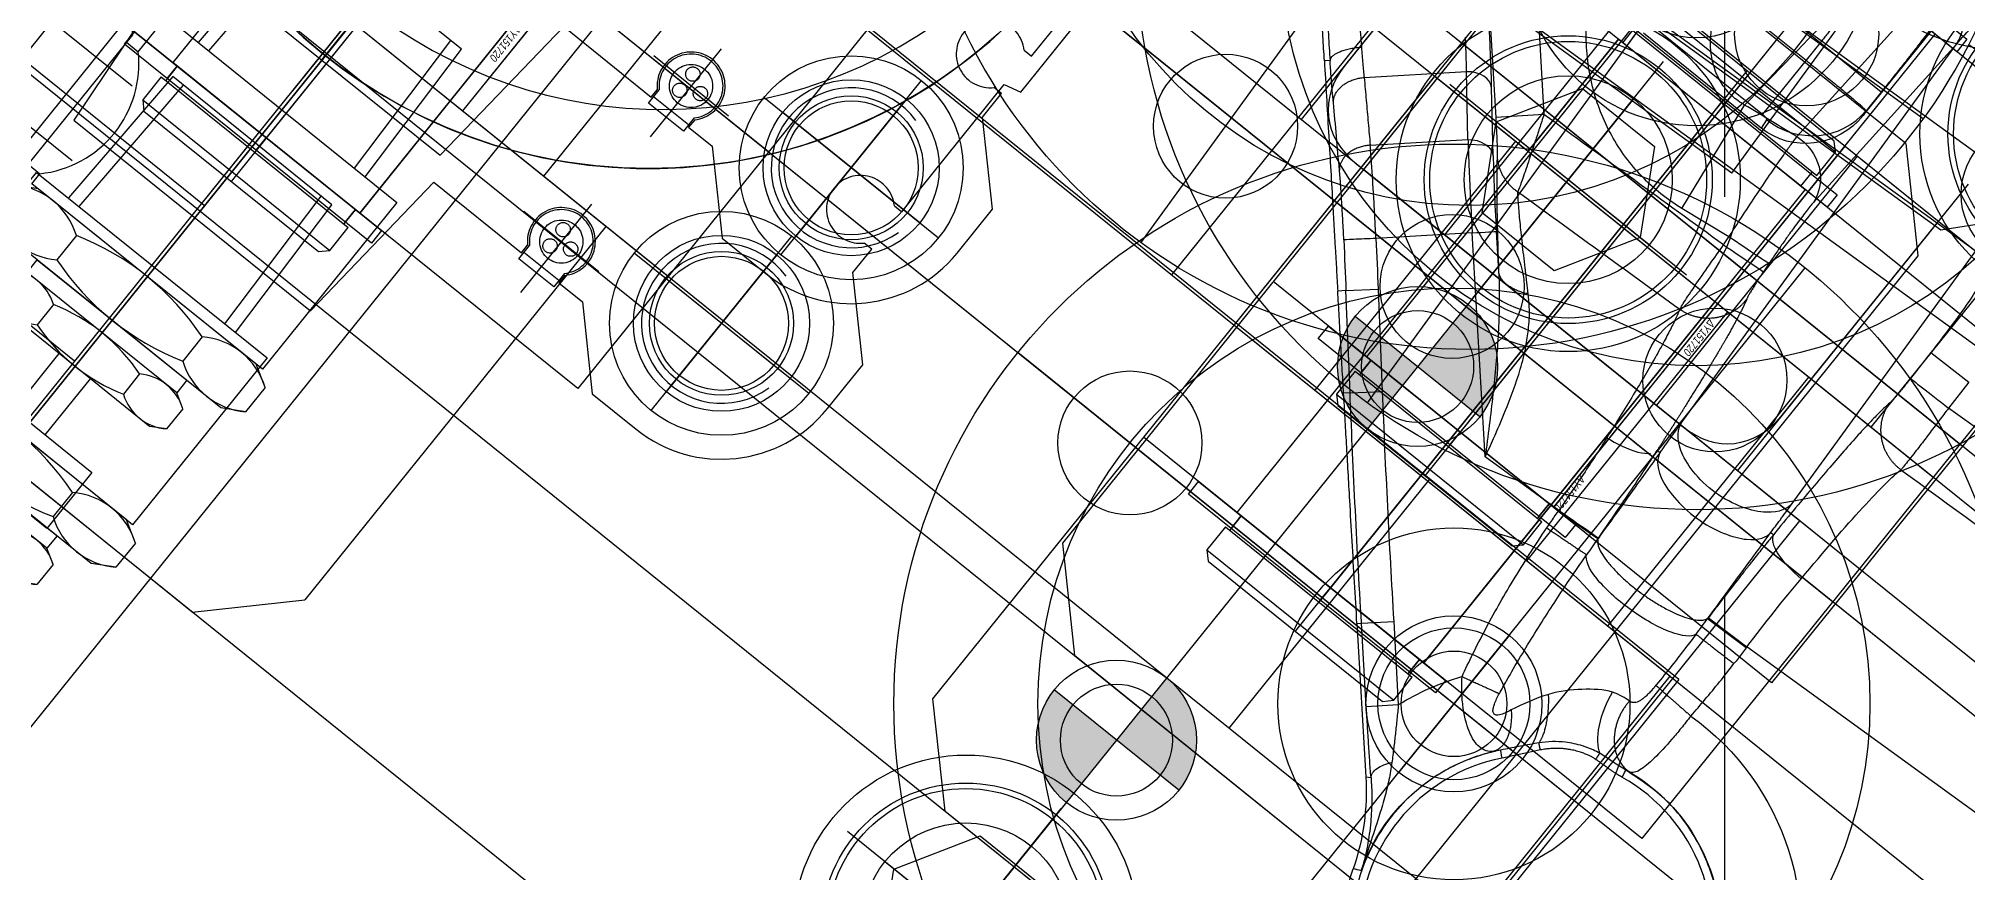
# Model space of a CAD drawing. Header units: millimetres. Extents: x 10462777 to 22643323, y 453826 to 1389191.
# Drawn here: x 11287519.8 to 11287640.3, y 585169.5 to 585221.6 of the extents above; entities that cross this region are included whole.
import ezdxf

# ---------------------------------------------------------------- set-up
doc = ezdxf.new("R2010")
doc.units = ezdxf.units.MM
doc.header["$LTSCALE"] = 200
doc.header["$MEASUREMENT"] = 0
for name, pattern in [('CENTER', [2, 1.25, -0.25, 0.25, -0.25]), ('HIDDEN', [3.75, 2.5, -1.25]), ('PHANTOM', [2.5, 1.25, -0.25, 0.25, -0.25, 0.25, -0.25]), ('PHANTOM2', [31.75, 15.875, -3.175, 3.175, -3.175, 3.175, -3.175])]:
    doc.linetypes.add(name, pattern=pattern)
doc.layers.get('0').update_dxf_attribs({"linetype": 'CONTINUOUS'})
for name, color, linetype in [('1', 1, 'CENTER'), ('1 Center', 1, 'CENTER'), ('5', 4, 'CONTINUOUS'), ('CENTER', 1, 'CONTINUOUS'), ('CL', 3, 'CONTINUOUS'), ('DR1501-002-005-002', 7, 'CONTINUOUS'), ('HL', 2, 'HIDDEN'), ('THIN', 3, 'CONTINUOUS'), ('V', 6, 'PHANTOM2')]:
    doc.layers.add(name, color=color, linetype=linetype)
doc.layers.add('LAYOUT', color=8, linetype='CONTINUOUS', lineweight=25)
doc.styles.get("Standard").update_dxf_attribs({"font": 'SYMBOL'})

# ---------------------------------------------------------------- blocks, each defined once
blk = doc.blocks.new('A$C0CF62632')
at = {"layer": '1 Center', "ltscale": 0.5}
blk.add_line((490.88, 915.19), (490.88, 0), dxfattribs=at)
blk = doc.blocks.new('A$C321A0869')
at = {"layer": '1', "color": 155, "linetype": 'Continuous'}
for p, q in [((436.1, 380.36), (281.83, 380.36)), ((103.9, 368.36), (436.1, 368.36)), ((366.49, 330.36), (362.33, 330.36)), ((358, 326.03), (358, 299.69)), ((375.61, 307.64), (375.61, 317.09)), ((376.33, 316.61), (376.33, 308.12)), ((380.67, 316.61), (380.67, 308.12)), ((382.07, 308.12), (382.07, 316.61)), ((376.22, 307.72), (375.61, 307.64)), ((380.67, 308.12), (376.33, 308.12)), ((382.07, 308.12), (380.67, 308.12)), ((382.07, 303.22), (382.07, 308.12)), ((380.57, 303.22), (380.23, 303.17)), ((380.23, 303.17), (390.61, 303.17)), ((382.07, 303.22), (380.57, 303.22)), ((362.33, 295.36), (381, 295.36)), ((78.7, 238.07), (77.28, 224.82)), ((90.51, 206.07), (90.51, 236.69)), ((81.95, 235.35), (80.53, 222.1)), ((81.95, 206.07), (81.95, 235.35)), ((74.1, 216.97), (73.47, 224.5)), ((60.16, 220.93), (63.67, 216.65)), ((57.83, 219.02), (61.34, 214.74)), ((91.98, 218.82), (91.91, 216.76)), ((91.98, 218.82), (94.99, 218.71)), ((94.99, 218.71), (94.92, 216.65)), ((77.52, 217.25), (74.1, 216.97)), ((77.54, 216.65), (77.52, 217.25)), ((80.53, 217.36), (80.55, 216.76)), ((53.22, 211.92), (58.18, 215.98)), ((60.75, 212.59), (58.18, 215.98)), ((62.61, 212.7), (60.04, 216.08)), ((63.67, 216.65), (61.34, 214.74)), ((56.01, 208.72), (60.75, 212.59)), ((50.87, 211.53), (50.59, 211.31)), ((65.56, 208.98), (67.14, 207.05)), ((64.39, 208.03), (59.73, 204.21)), ((73.28, 197.17), (64.39, 208.03)), ((90.72, 203.81), (90.5, 203.81)), ((60.13, 200.47), (61.71, 201.72)), ((61.71, 201.72), (65.67, 196.69)), ((60.13, 200.47), (59.73, 200.15)), ((64.09, 195.45), (60.13, 200.47)), ((64.09, 195.45), (65.67, 196.69)), ((78.97, 197.17), (73.28, 197.17)), ((78.97, 197.09), (78.97, 197.17)), ((81.98, 197.15), (78.97, 197.09)), ((93.49, 197.09), (90.47, 197.15)), ((90.48, 197.22), (93.49, 197.17)), ((93.49, 197.17), (93.49, 197.09)), ((122.57, 197.17), (93.49, 197.17)), ((64.09, 195.45), (63.78, 195.19)), ((73.13, 184.21), (74.69, 185.49)), ((74.69, 185.49), (77.98, 181.45)), ((72.91, 184.03), (73.13, 184.21)), ((72.91, 184.03), (78.99, 176.6)), ((76.43, 180.18), (73.13, 184.21)), ((76.43, 180.18), (77.98, 181.45)), ((78.99, 176.6), (79.28, 176.76))]:
    blk.add_line(p, q, dxfattribs=at)
at = {"layer": '1', "color": 155, "linetype": 'Continuous', "extrusion": (0, 0, -1)}
for radius, start, end in [(16.58, 89.7427, 162.6756), (11.55, 84.5765, 207.3008), (16.58, 22.7782, 37.8291), (11.55, 343.1248, 40.7677), (12.07, 207.5195, 342.906)]:
    blk.add_arc((-93.27, 175.03), radius, start, end, dxfattribs=at)
at = {"layer": '1', "color": 155, "linetype": 'Continuous'}
blk.add_arc((93.27, 175.03), 11.03, 137.0395, 96.8267, dxfattribs=at)
for centre, major_axis, ratio, start_param, end_param in [((363.77, 324.59), (4.56, -4.56), 0.774597, 2.482535, 3.800651), ((380.57, 307.72), (0.58, -4.46), 0.965377, 4.587233, 6.148996), ((363.77, 301.14), (4.56, 4.56), 0.774597, 2.482535, 3.800651), ((78.94, 235.25), (3, -0.32), 0.938062, 0.151539, 1.749148), ((58.88, 215.13), (1.2, 0.91), 0.725263, 0.050713, 1.597488), ((65.74, 209.13), (4.14, -5.06), 0.034899, 3.900241, 4.712328)]:
    blk.add_ellipse(centre, major_axis=major_axis, ratio=ratio, start_param=start_param, end_param=end_param, dxfattribs=at)
at = {"layer": '1', "color": 155, "linetype": 'Continuous', "extrusion": (0, 0, -1)}
blk.add_ellipse((380.27, 307.68), major_axis=(-4.62, -0.6), ratio=0.965377, start_param=4.846578, end_param=6.408341, dxfattribs=at)
at = {"layer": '1', "color": 155, "linetype": 'Continuous'}
for points, degree in [([(376.33, 308.12), (376.33, 308.1), (376.33, 308.07), (376.33, 308.02), (376.32, 307.98), (376.32, 307.93), (376.31, 307.89), (376.3, 307.85), (376.29, 307.82), (376.28, 307.79), (376.27, 307.77), (376.26, 307.74), (376.25, 307.73), (376.24, 307.72), (376.23, 307.72), (376.22, 307.72)], 3), ([(380.67, 308.12), (380.67, 307.92), (380.67, 307.54), (380.67, 306.97), (380.67, 306.41), (380.66, 305.88), (380.66, 305.38), (380.65, 304.92), (380.64, 304.5), (380.63, 304.13), (380.62, 303.82), (380.61, 303.57), (380.6, 303.38), (380.58, 303.26), (380.58, 303.23), (380.57, 303.22)], 3), ([(385.07, 308.38), (385.06, 308.37), (385.04, 308.35), (384.97, 308.32), (384.87, 308.29), (384.73, 308.26), (384.56, 308.24), (384.37, 308.21), (384.14, 308.19), (383.89, 308.17), (383.62, 308.15), (383.34, 308.14), (383.03, 308.13), (382.72, 308.12), (382.39, 308.12), (382.18, 308.12), (382.07, 308.12)], 3), ([(73.47, 224.5), (74.26, 230.02), (75.04, 235.54), (75.83, 241.06)], 3), ([(81.95, 235.35), (82, 236.39), (82.22, 237.44), (82.67, 238.46)], 3), ([(77.28, 224.82), (76.01, 224.72), (74.74, 224.61), (73.47, 224.5)], 3), ([(74.1, 216.97), (73.57, 216.92), (72.5, 216.9), (70.91, 217.08), (69.35, 217.46), (67.85, 218.05), (66.43, 218.83), (65.09, 219.81), (63.88, 220.96), (62.8, 222.28), (62.19, 223.26), (61.91, 223.78)], 3), ([(91.98, 223.56), (92.01, 223.21), (92.06, 221.9), (92.02, 219.85), (91.98, 218.82)], 3), ([(80.53, 222.1), (80.52, 222.01), (80.51, 221.8), (80.49, 221.38), (80.48, 220.86), (80.47, 220.26), (80.47, 219.59), (80.48, 218.88), (80.5, 218.12), (80.52, 217.61), (80.53, 217.36)], 3), ([(60.04, 216.08), (59.91, 216.27), (59.61, 216.65), (59.11, 217.29), (58.56, 217.99), (57.97, 218.73), (57.56, 219.23), (57.35, 219.48)], 3), ([(50.59, 211.31), (46.71, 216.06)], 1), ([(77.54, 216.65), (72.91, 216.65), (68.29, 216.65), (63.67, 216.65)], 3), ([(80.55, 216.76), (80.55, 216.63), (80.56, 216.38), (80.58, 216.01), (80.6, 215.67), (80.63, 215.37), (80.65, 215.12), (80.67, 214.92), (80.69, 214.84), (80.7, 214.81)], 3), ([(91.91, 216.76), (91.9, 216.63), (91.89, 216.38), (91.87, 216.01), (91.85, 215.67), (91.83, 215.37), (91.81, 215.12), (91.78, 214.92), (91.77, 214.84), (91.76, 214.81)], 3), ([(117.79, 216.65), (110.17, 216.65), (102.54, 216.65), (94.92, 216.65)], 3), ([(61.34, 214.74), (61.68, 214.32), (62.37, 213.46), (62.79, 212.91), (62.86, 212.79)], 3), ([(91.76, 214.81), (91.72, 214.63), (91.63, 214.19), (91.49, 213.29), (91.36, 212.17), (91.22, 210.83), (91.09, 209.31), (90.96, 207.62), (90.83, 205.77), (90.75, 204.48), (90.72, 203.81)], 3), ([(49.3, 213.42), (49.48, 213.21), (49.83, 212.78), (50.36, 212.14), (50.7, 211.73), (50.87, 211.53)], 3), ([(60.75, 212.59), (61.36, 213.08), (62.24, 213.13), (62.61, 212.7)], 3), ([(62.86, 212.79), (62.95, 212.65), (63.18, 212.31), (63.66, 211.64), (64.28, 210.79), (65.06, 209.75), (66, 208.52), (66.74, 207.56), (67.14, 207.05)], 3), ([(52.59, 209.52), (52.42, 209.7), (52.08, 210.1), (51.5, 210.78), (51.08, 211.27), (50.87, 211.53)], 3), ([(53.22, 211.92), (53.54, 211.56), (54.16, 210.84), (55.09, 209.78), (55.71, 209.07), (56.01, 208.72)], 3), ([(65.2, 211.78), (69.36, 211.78), (73.52, 211.78), (77.69, 211.78)], 3), ([(94.77, 211.78), (102.47, 211.78), (110.17, 211.78), (117.87, 211.78)], 3), ([(55.37, 206.33), (54.45, 207.39), (53.52, 208.46), (52.59, 209.52)], 3), ([(64.39, 208.03), (64.99, 208.52), (65.54, 208.97), (65.56, 208.98)], 3), ([(81.64, 205.42), (81.69, 204.63), (81.74, 203.81)], 2), ([(81.96, 203.81), (81.95, 204.96), (81.95, 206.07)], 2), ([(59.73, 204.21), (60.39, 203.38), (61.05, 202.55), (61.71, 201.72)], 3), ([(81.71, 203.69), (81.72, 203.73), (81.73, 203.77), (81.74, 203.81)], 3), ([(81.74, 203.81), (81.96, 203.81)], 1), ([(58.15, 202.96), (58.84, 202.1), (59.5, 201.27), (60.13, 200.47)], 3), ([(93.49, 197.17), (93.53, 199.03), (93.61, 200.88), (93.73, 202.61)], 3), ([(63.78, 195.19), (59.73, 200.15)], 1), ([(65.67, 196.69), (68.64, 192.93), (71.65, 189.2), (74.69, 185.49)], 3), ([(79, 195.84), (79, 195.98), (78.99, 196.25), (78.98, 196.67), (78.97, 196.95), (78.97, 197.09)], 3), ([(81.98, 197.22), (81.98, 197.2), (81.98, 197.17), (81.98, 197.15)], 3), ([(81.98, 197.15), (81.99, 196.75), (81.99, 196.34), (82, 195.94)], 3), ([(90.45, 195.94), (90.46, 196.34), (90.47, 196.75), (90.47, 197.15)], 3), ([(90.47, 197.15), (90.47, 197.17), (90.47, 197.2), (90.47, 197.22)], 3), ([(93.49, 197.09), (93.48, 196.95), (93.48, 196.67), (93.47, 196.25), (93.46, 195.98), (93.45, 195.84)], 3), ([(73.13, 184.21), (69.9, 188.16), (66.71, 192.12), (64.09, 195.45)], 3), ([(80.18, 185.2), (79.97, 186.21), (79.61, 188.35), (79.2, 191.88), (79.05, 194.48), (79, 195.84)], 3), ([(93.2, 191.61), (93.24, 192.06), (93.31, 192.98), (93.4, 194.38), (93.44, 195.35), (93.45, 195.84)], 3), ([(89.54, 190.11), (89.23, 190.12), (88.83, 190.08), (88.37, 189.94)], 3), ([(85.21, 187.48), (84.69, 186.8), (84.26, 186.06), (83.89, 185.32)], 3), ([(89.98, 185.92), (89.96, 185.92), (89.92, 185.92), (89.85, 185.91), (89.77, 185.91), (89.69, 185.9), (89.6, 185.89), (89.5, 185.87), (89.39, 185.85), (89.27, 185.82), (89.15, 185.79), (89.01, 185.75), (88.86, 185.7), (88.71, 185.65), (88.54, 185.58), (88.37, 185.5), (88.18, 185.4), (87.97, 185.29), (87.76, 185.16), (87.54, 185), (87.31, 184.82), (87.07, 184.61), (86.91, 184.45), (86.83, 184.37)], 3), ([(91.9, 186.49), (91.28, 186.42), (90.64, 186.43), (89.96, 186.38)], 3), ([(92.18, 186.53), (92.09, 186.52), (91.99, 186.51), (91.9, 186.49)], 3), ([(91.96, 185.99), (91.93, 186.22), (91.9, 186.48), (91.9, 186.49)], 3), ([(86.83, 184.37), (86.67, 184.19), (86.33, 183.83), (85.79, 183.2), (85.4, 182.77), (85.19, 182.55)], 3), ([(84.83, 182.9), (84.73, 182.79), (84.62, 182.68), (84.52, 182.58)], 3), ([(84.94, 183.02), (84.9, 182.98), (84.86, 182.94), (84.83, 182.9)], 3), ([(85.19, 182.55), (85.01, 182.73), (84.83, 182.89), (84.83, 182.9)], 3), ([(79.28, 176.76), (79.04, 177.03), (78.57, 177.59), (77.85, 178.46), (77.13, 179.33), (76.66, 179.9), (76.43, 180.18)], 3), ([(78.99, 176.6), (80.24, 175.08), (81.15, 173.37), (81.73, 171.49)], 3), ([(82.22, 171.68), (82.05, 171.62), (81.89, 171.55), (81.73, 171.49)], 3)]:
    blk.add_open_spline(points, degree=degree, dxfattribs=at)
for points, degree, knots in [([(385.34, 303.24), (385.09, 303.24), (384.58, 303.23), (383.76, 303.22), (382.92, 303.22), (382.36, 303.22), (382.07, 303.22)], 3, [0, 0, 0, 0, 0.236866, 0.491244, 0.745622, 1, 1, 1, 1]), ([(389.96, 303.48), (389.95, 303.47), (389.89, 303.45), (389.71, 303.42), (389.43, 303.39), (389.07, 303.37), (388.63, 303.34), (388.11, 303.32), (387.52, 303.29), (386.87, 303.27), (386.16, 303.26), (385.63, 303.25), (385.35, 303.24), (385.34, 303.24)], 3, [0, 0, 0, 0, 0.099316, 0.198633, 0.297949, 0.397265, 0.496581, 0.595898, 0.695214, 0.79453, 0.893846, 0.993163, 1, 1, 1, 1]), ([(73.47, 224.5), (73.36, 224.49), (73.07, 224.47), (72.62, 224.48), (72.14, 224.55), (71.68, 224.68), (71.24, 224.86), (70.82, 225.09), (70.43, 225.37), (70.06, 225.69), (69.72, 226.05), (69.41, 226.46), (69.13, 226.89), (68.89, 227.36), (68.69, 227.86), (68.52, 228.38), (68.39, 228.94), (68.3, 229.52), (68.25, 230.08), (68.25, 230.45), (68.26, 230.61)], 3, [0, 0, 0, 0, 0.04152, 0.100873, 0.156978, 0.212835, 0.268183, 0.323489, 0.37875, 0.433797, 0.488967, 0.544603, 0.600587, 0.656781, 0.71326, 0.770349, 0.828758, 0.88921, 0.952417, 1, 1, 1, 1]), ([(77.52, 217.25), (77.49, 217.73), (77.44, 218.76), (77.37, 220.34), (77.32, 221.6), (77.29, 222.73), (77.27, 223.61), (77.27, 224.37), (77.28, 224.68), (77.28, 224.82)], 3, [0, 0, 0, 0, 0.147311, 0.313901, 0.49975, 0.578989, 0.749855, 0.888126, 1, 1, 1, 1]), ([(77.28, 224.82), (78.08, 224.87), (78.91, 224.6), (80.11, 223.59), (80.49, 222.86), (80.53, 222.1)], 3, [0, 0, 0, 0, 0.5, 0.5, 1, 1, 1, 1]), ([(58.18, 215.98), (57.99, 216.23), (57.61, 216.74), (57.11, 217.37), (56.87, 217.68)], 3, [0, 0, 0, 0, 0.508434, 1, 1, 1, 1]), ([(80.53, 217.36), (80.49, 217.36), (80.15, 217.34), (79.04, 217.3), (78.28, 217.28), (77.52, 217.25)], 3, [0, 0, 0, 0, 0.5, 0.5, 1, 1, 1, 1]), ([(63.67, 216.65), (63.76, 216.36), (63.95, 215.8), (64.3, 214.71), (64.69, 213.48), (64.98, 212.54), (65.13, 212.02), (65.17, 211.86), (65.2, 211.78)], 3, [0, 0, 0, 0, 0.131384, 0.261635, 0.515726, 0.761005, 0.881932, 1, 1, 1, 1]), ([(77.54, 216.65), (78.3, 216.68), (79.06, 216.7), (80.17, 216.74), (80.51, 216.75), (80.55, 216.76)], 3, [0, 0, 0, 0, 0.5, 0.5, 1, 1, 1, 1]), ([(77.69, 211.78), (77.68, 211.85), (77.67, 212.01), (77.64, 212.43), (77.62, 212.98), (77.59, 213.83), (77.56, 215.03), (77.55, 216.14), (77.54, 216.65)], 3, [0, 0, 0, 0, 0.106464, 0.2505, 0.399077, 0.500944, 0.768463, 1, 1, 1, 1]), ([(91.91, 216.76), (91.95, 216.75), (92.29, 216.74), (93.4, 216.7), (94.16, 216.68), (94.92, 216.65)], 3, [0, 0, 0, 0, 0.5, 0.5, 1, 1, 1, 1]), ([(94.92, 216.65), (94.91, 216.32), (94.9, 215.61), (94.88, 214.56), (94.86, 213.69), (94.83, 212.98), (94.81, 212.43), (94.79, 212.01), (94.78, 211.85), (94.77, 211.78)], 3, [0, 0, 0, 0, 0.150487, 0.317086, 0.49978, 0.601493, 0.749908, 0.893695, 1, 1, 1, 1]), ([(50.85, 214.7), (51.04, 214.47), (51.42, 214), (51.79, 213.57), (51.98, 213.35)], 3, [0, 0, 0, 0, 0.497295, 1, 1, 1, 1]), ([(80.7, 214.81), (80.83, 214.27), (81.03, 212.75), (81.17, 211.52), (81.3, 210.09), (81.43, 208.48), (81.57, 206.58), (81.64, 205.45), (81.64, 205.42)], 2, [0, 0, 0, 0.278702, 0.418053, 0.557404, 0.696755, 0.836106, 0.995364, 1, 1, 1]), ([(51.98, 213.35), (52.2, 213.08), (52.66, 212.55), (53.03, 212.13), (53.22, 211.92)], 3, [0, 0, 0, 0, 0.493972, 1, 1, 1, 1]), ([(60.75, 212.59), (60.95, 212.33), (61.35, 211.82), (62.06, 210.92), (62.82, 209.97), (63.6, 209), (64.13, 208.35), (64.39, 208.03)], 3, [0, 0, 0, 0, 0.209416, 0.414124, 0.614124, 0.809415, 1, 1, 1, 1]), ([(50.59, 211.31), (51.07, 210.73), (52.01, 209.58), (53.87, 207.3), (55.9, 204.83), (57.7, 202.62), (58.89, 201.17), (59.45, 200.49), (59.73, 200.15)], 3, [0, 0, 0, 0, 0.149065, 0.299528, 0.592429, 0.80226, 0.901684, 1, 1, 1, 1]), ([(69.47, 207), (69.3, 207.18), (68.92, 207.59), (68.37, 208.19), (67.81, 208.79), (67.31, 209.34), (66.84, 209.86), (66.41, 210.34), (66.02, 210.78), (65.68, 211.18), (65.4, 211.52), (65.25, 211.7), (65.2, 211.78)], 3, [0, 0, 0, 0, 0.08626, 0.191894, 0.294639, 0.3954, 0.495133, 0.594905, 0.696032, 0.799934, 0.908128, 1, 1, 1, 1]), ([(77.69, 211.78), (77.73, 211.64), (77.81, 211.29), (77.94, 210.56), (78.08, 209.62), (78.22, 208.49), (78.36, 207.2), (78.49, 205.77), (78.61, 204.23), (78.69, 203.15), (78.73, 202.61)], 3, [0, 0, 0, 0, 0.115247, 0.242292, 0.369963, 0.497456, 0.624523, 0.751811, 0.879371, 1, 1, 1, 1]), ([(93.73, 202.61), (93.88, 204.84), (94.05, 206.86), (94.41, 210.03), (94.6, 211.18), (94.77, 211.78)], 3, [0, 0, 0, 0, 0.5, 0.5, 1, 1, 1, 1]), ([(59.73, 204.21), (59.47, 204.53), (58.95, 205.18), (58.17, 206.14), (57.4, 207.07), (56.66, 207.96), (56.23, 208.46), (56.01, 208.72)], 3, [0, 0, 0, 0, 0.187923, 0.381874, 0.581879, 0.787912, 1, 1, 1, 1]), ([(58.15, 202.96), (58.03, 203.12), (57.77, 203.44), (57.27, 204.06), (56.65, 204.82), (56.07, 205.51), (55.66, 206), (55.47, 206.22), (55.37, 206.33)], 3, [0, 0, 0, 0, 0.124402, 0.250021, 0.499814, 0.749713, 0.87521, 1, 1, 1, 1]), ([(67.14, 207.05), (67.31, 206.84), (67.8, 206.22), (68.59, 205.13), (69.51, 203.74), (70.44, 202.23), (71.38, 200.62), (72.33, 198.91), (72.96, 197.75), (73.28, 197.17), (73.28, 197.17)], 3, [0, 0, 0, 0, 0.073685, 0.211548, 0.356158, 0.508079, 0.667126, 0.831988, 0.999997, 1, 1, 1, 1]), ([(73.28, 197.17), (73.19, 197.58), (72.99, 198.59), (72.55, 200.55), (72, 202.53), (71.34, 204.16), (70.76, 205.28), (70.17, 206.2), (69.68, 206.76), (69.47, 207)], 3, [0, 0, 0, 0, 0.111199, 0.270462, 0.529042, 0.66964, 0.771745, 0.902233, 1, 1, 1, 1]), ([(90.51, 206.07), (90.46, 205.67), (90.23, 205.16), (88.82, 204.21), (87.57, 203.81), (84.89, 203.81), (83.63, 204.21), (82.23, 205.16), (81.99, 205.67), (81.95, 206.07)], 3, [0, 0, 0, 0, 0.25, 0.25, 0.5, 0.5, 0.75, 0.75, 1, 1, 1, 1]), ([(90.5, 203.81), (90.5, 204.14), (90.51, 204.91), (90.51, 205.65), (90.51, 206.07)], 3, [0, 0, 0, 0, 0.432935, 1, 1, 1, 1]), ([(59.73, 204.21), (59.36, 203.92), (58.94, 203.59), (58.33, 203.1), (58.17, 202.97), (58.15, 202.96)], 3, [0, 0, 0, 0, 0.5, 0.5, 1, 1, 1, 1]), ([(81.98, 197.22), (81.97, 197.81), (81.94, 198.97), (81.89, 200.66), (81.82, 202.28), (81.77, 203.3), (81.74, 203.81)], 3, [0, 0, 0, 0, 0.26076, 0.514336, 0.76076, 1, 1, 1, 1]), ([(81.96, 203.81), (82, 203.46), (82.23, 203.01), (83.64, 202.18), (84.89, 201.83), (87.57, 201.83), (88.82, 202.18), (90.22, 203.01), (90.45, 203.46), (90.5, 203.81)], 3, [0, 0, 0, 0, 0.25, 0.25, 0.5, 0.5, 0.75, 0.75, 1, 1, 1, 1]), ([(81.96, 203.81), (81.96, 203.12), (81.97, 201.68), (81.98, 199.48), (81.98, 197.96), (81.98, 197.22)], 3, [0, 0, 0, 0, 0.332217, 0.675766, 1, 1, 1, 1]), ([(90.47, 197.22), (90.48, 198.01), (90.48, 199.56), (90.49, 201.76), (90.5, 203.14), (90.5, 203.81)], 3, [0, 0, 0, 0, 0.347445, 0.680797, 1, 1, 1, 1]), ([(90.72, 203.81), (90.7, 203.48), (90.66, 202.83), (90.62, 201.93), (90.59, 201.12), (90.55, 200.1), (90.52, 199.06), (90.49, 198), (90.48, 197.48), (90.48, 197.22)], 3, [0, 0, 0, 0, 0.155836, 0.307398, 0.418147, 0.526375, 0.769316, 0.886196, 1, 1, 1, 1]), ([(90.72, 203.81), (90.74, 203.55), (91.06, 203.25), (92.23, 202.78), (93.04, 202.65), (93.73, 202.61)], 3, [0, 0, 0, 0, 0.5, 0.5, 1, 1, 1, 1]), ([(78.73, 202.61), (79.42, 202.65), (80.22, 202.78), (81.12, 203.14), (81.35, 203.28), (81.51, 203.42)], 3, [0, 0, 0, 0, 0.656412, 0.656412, 1, 1, 1, 1]), ([(78.73, 202.61), (78.76, 202.19), (78.81, 201.3), (78.88, 199.91), (78.93, 198.52), (78.96, 197.6), (78.97, 197.17)], 3, [0, 0, 0, 0, 0.243524, 0.506037, 0.768426, 1, 1, 1, 1]), ([(78.97, 197.17), (79.66, 197.18), (80.46, 197.2), (81.62, 197.22), (81.94, 197.22), (81.98, 197.22)], 3, [0, 0, 0, 0, 0.5, 0.5, 1, 1, 1, 1]), ([(81.98, 197.22), (82.01, 197.09), (82.15, 196.87), (82.63, 196.59), (83.19, 196.38), (83.88, 196.21), (84.65, 196.09), (85.32, 196.03), (85.85, 196.01), (86.23, 196), (86.61, 196.01), (87.13, 196.03), (87.8, 196.09), (88.58, 196.21), (89.26, 196.38), (89.82, 196.59), (90.3, 196.87), (90.45, 197.09), (90.47, 197.22), (90.47, 197.22)], 3, [0, 0, 0, 0, 0.108465, 0.17372, 0.238976, 0.304231, 0.369487, 0.434742, 0.46737, 0.499997, 0.532625, 0.565253, 0.630508, 0.695763, 0.761019, 0.826274, 0.89153, 0.999995, 1, 1, 1, 1]), ([(90.48, 197.22), (90.48, 197.22), (90.48, 197.2), (90.47, 197.18), (90.47, 197.16), (90.47, 197.15)], 3, [0, 0, 0, 0, 0.332845, 0.666423, 1, 1, 1, 1]), ([(82.69, 185.71), (82.65, 186.02), (82.55, 186.9), (82.4, 188.35), (82.26, 190.05), (82.16, 191.69), (82.08, 193.25), (82.03, 194.65), (82.01, 195.54), (82, 195.94)], 3, [0, 0, 0, 0, 0.090727, 0.261467, 0.428327, 0.589125, 0.741675, 0.883772, 1, 1, 1, 1]), ([(90.45, 195.94), (90.34, 195.62), (89.84, 195.32), (88.3, 194.9), (87.26, 194.78), (85.19, 194.78), (84.16, 194.9), (82.62, 195.32), (82.11, 195.62), (82, 195.94)], 3, [0, 0, 0, 0, 0.25, 0.25, 0.5, 0.5, 0.75, 0.75, 1, 1, 1, 1]), ([(90.45, 195.94), (90.45, 195.58), (90.43, 194.76), (90.38, 193.43), (90.33, 192.43), (90.3, 191.9), (90.3, 191.88)], 3, [0, 0, 0, 0, 0.263693, 0.604709, 0.982428, 1, 1, 1, 1]), ([(72.91, 184.03), (72.37, 184.7), (71.27, 186.03), (69.64, 188.03), (67.79, 190.28), (66.17, 192.28), (64.76, 193.99), (64.11, 194.79), (63.78, 195.19)], 3, [0, 0, 0, 0, 0.172639, 0.346283, 0.520263, 0.76877, 0.884378, 1, 1, 1, 1]), ([(90.3, 191.88), (90.3, 191.79), (90.29, 191.61), (90.26, 191.34), (90.22, 191.07), (90.16, 190.82), (90.1, 190.6), (90.01, 190.41), (89.91, 190.27), (89.8, 190.17), (89.67, 190.12), (89.58, 190.11), (89.54, 190.11)], 3, [0, 0, 0, 0, 0.081789, 0.183685, 0.285414, 0.387121, 0.489471, 0.592749, 0.697109, 0.802958, 0.910635, 1, 1, 1, 1]), ([(93.2, 191.61), (93.18, 191.28), (93.16, 190.65), (93.07, 189.42), (92.91, 188.04), (92.67, 187.1), (92.41, 186.65), (92.26, 186.57), (92.18, 186.53)], 3, [0, 0, 0, 0, 0.126108, 0.24492, 0.490923, 0.741624, 0.86479, 1, 1, 1, 1]), ([(88.37, 189.94), (87.82, 189.77), (87.25, 189.38), (86.17, 188.54), (85.65, 188.06), (85.21, 187.48)], 3, [0, 0, 0, 0, 0.5, 0.5, 1, 1, 1, 1]), ([(89.96, 186.38), (89.63, 186.6), (89.23, 187.09), (88.61, 188.45), (88.41, 189.27), (88.37, 189.94)], 3, [0, 0, 0, 0, 0.5, 0.5, 1, 1, 1, 1]), ([(84.83, 182.9), (84.6, 182.65), (84.16, 182.14), (83.58, 181.32), (83.07, 180.45), (82.2, 178.64), (81.67, 176.3), (81.81, 172.3), (83.86, 167.14), (90.44, 162.83), (97.03, 163.67), (100.16, 165.73), (101.8, 167.16), (103.32, 169.07), (104.57, 172.06), (104.95, 175.28), (104.44, 178.48), (103.06, 181.41), (100.93, 183.86), (98.22, 185.61), (95.12, 186.61), (92.97, 186.53), (91.9, 186.49)], 3, [0, 0, 0, 0, 0.015749, 0.031496, 0.047242, 0.062989, 0.125674, 0.15723, 0.250571, 0.37404, 0.497508, 0.536202, 0.549336, 0.59941, 0.649484, 0.699558, 0.749631, 0.799705, 0.849779, 0.899853, 0.949926, 1, 1, 1, 1]), ([(83.89, 185.32), (83.82, 185.16), (83.67, 184.89), (83.45, 184.59), (83.24, 184.45), (83.04, 184.53), (82.91, 184.74), (82.77, 185.13), (82.72, 185.47), (82.69, 185.71)], 3, [0, 0, 0, 0, 0.206087, 0.37929, 0.480391, 0.564515, 0.647934, 0.7497, 1, 1, 1, 1]), ([(89.96, 186.38), (89.81, 186.36), (89.42, 186.31), (88.69, 186.1), (87.89, 185.74), (87.11, 185.24), (86.7, 184.87), (86.5, 184.68)], 3, [0, 0, 0, 0, 0.118976, 0.30207, 0.578785, 0.785731, 1, 1, 1, 1]), ([(91.96, 185.99), (91.53, 185.94), (90.98, 185.93), (90.81, 185.93), (90.16, 185.93), (89.98, 185.92)], 2, [0, 0, 0, 0.5, 0.5, 0.75, 1, 1, 1]), ([(84.52, 182.58), (84.4, 182.48), (84.15, 182.3), (83.53, 182.24), (82.59, 182.58), (81.54, 183.46), (80.74, 184.38), (80.37, 184.92), (80.18, 185.2)], 3, [0, 0, 0, 0, 0.147286, 0.281976, 0.522382, 0.751835, 0.872529, 1, 1, 1, 1]), ([(86.5, 184.68), (86.23, 184.4), (85.7, 183.85), (85.19, 183.29), (84.94, 183.02)], 3, [0, 0, 0, 0, 0.511248, 1, 1, 1, 1]), ([(77.98, 181.45), (78.14, 181.19), (78.45, 180.66), (78.91, 179.86), (79.36, 179.07), (79.64, 178.55), (79.78, 178.28)], 3, [0, 0, 0, 0, 0.243773, 0.494256, 0.740125, 1, 1, 1, 1]), ([(79.28, 176.76), (79.17, 176.91), (79.16, 177.15), (79.35, 177.71), (79.55, 178.02), (79.78, 178.28)], 3, [0, 0, 0, 0, 0.5, 0.5, 1, 1, 1, 1]), ([(79.78, 178.28), (79.95, 177.96), (80.3, 177.27), (80.73, 176.19), (81.19, 174.88), (81.67, 173.36), (82.03, 172.24), (82.22, 171.68)], 3, [0, 0, 0, 0, 0.14805, 0.310643, 0.487571, 0.742096, 1, 1, 1, 1]), ([(79.28, 176.76), (79.41, 176.6), (79.71, 176.24), (80.28, 175.48), (80.96, 174.43), (81.52, 173.37), (81.94, 172.43), (82.12, 171.94), (82.22, 171.68)], 3, [0, 0, 0, 0, 0.088543, 0.199866, 0.431226, 0.69685, 0.843594, 1, 1, 1, 1])]:
    blk.add_open_spline(points, degree=degree, knots=knots, dxfattribs=at)
for points, weights in [([(80.7, 214.81), (80.74, 213.07), (79.48, 211.8), (77.69, 211.78)], [1.17683022819, 0.941056623078, 0.941056590602, 1.17683013077]), ([(94.77, 211.78), (92.98, 211.8), (91.72, 213.07), (91.76, 214.81)], [1.17683013248, 0.941056590107, 0.941056622507, 1.17683022968]), ([(51.98, 213.35), (51.1, 212.61), (50.64, 211.86), (50.87, 211.53)], [1.16532601919, 0.945940833491, 0.944896323718, 1.16219248987]), ([(62.86, 212.79), (63.42, 212.12), (64.25, 211.74), (65.2, 211.78)], [1.16323630401, 1.03657895987, 0.983628026762, 1.00438350468]), ([(52.59, 209.52), (52.08, 210.19), (52.34, 211.17), (53.22, 211.92)], [1.16532608205, 0.944891347231, 0.944891305983, 1.16532595831]), ([(56.01, 208.72), (55.13, 207.98), (54.87, 207), (55.37, 206.33)], [1.16453254994, 0.945156232214, 0.945155816686, 1.16453130336]), ([(69.47, 207), (68.45, 206.54), (67.59, 206.56), (67.14, 207.05)], [1.0821635901, 0.972612191597, 0.972612136633, 1.08216342521]), ([(81.98, 197.22), (81.98, 197.2), (81.98, 197.18), (81.98, 197.15)], [1, 0.999999996735, 0.999999996735, 1]), ([(79, 195.84), (80.63, 195.89), (81.83, 195.93), (82, 195.94)], [1.13677558474, 0.947225668207, 0.954691017185, 1.15917163168]), ([(90.45, 195.94), (90.62, 195.93), (91.82, 195.89), (93.45, 195.84)], [1.1591709259, 0.954689924205, 0.947225807744, 1.13677857652]), ([(90.3, 191.88), (90.68, 191.84), (91.78, 191.74), (93.2, 191.61)], [1.14770649688, 0.975302150136, 0.953821727209, 1.08326522809]), ([(89.54, 190.11), (89.33, 188.03), (90.52, 186.42), (92.18, 186.53)], [1.23815567575, 0.920614320795, 0.92061477475, 1.23815703762]), ([(86.5, 184.68), (86.51, 185.4), (86.02, 186.46), (85.21, 187.48)], [1.08268593101, 0.96184159346, 0.973456494195, 1.11753063321]), ([(80.18, 185.2), (81.24, 185.42), (82.15, 185.6), (82.69, 185.71)], [1.02002547872, 0.970417450114, 1.01297787363, 1.14770674927]), ([(89.98, 185.92), (89.97, 186.13), (89.97, 186.3), (89.96, 186.38)], [1.08868602368, 0.970433348421, 0.970437992289, 1.08869995528]), ([(83.89, 185.32), (84.7, 184.36), (84.98, 183.37), (84.61, 182.71)], [1.11753226196, 0.975984753309, 0.962289569232, 1.07644670973]), ([(86.83, 184.37), (86.68, 184.5), (86.56, 184.62), (86.5, 184.68)], [1.16389794695, 1.00153900661, 0.959805855055, 1.03869849229]), ([(84.61, 182.71), (84.58, 182.66), (84.55, 182.62), (84.52, 182.58)], [1.07644669542, 1.08549662296, 1.0953500632, 1.10600701616])]:
    blk.add_rational_spline(points, weights, degree=3, dxfattribs=at)
blk = doc.blocks.new('A$C381A53E2')
at = {"layer": 'V'}
for p, q in [((38.5, 78), (38.5, 117.9)), ((37.25, 113.1), (37.25, 108.6)), ((39.75, 113.1), (39.75, 108.6)), ((35.04, 106.44), (35.04, 108.06)), ((41.96, 106.44), (41.96, 108.06)), ((33.45, 102.18), (33.45, 104.12)), ((43.55, 102.18), (43.55, 104.12)), ((49.6, 89.3), (49.6, 102.1)), ((48.7, 100.6), (47.75, 100.6)), ((63.7, 98.7), (46.7, 98.7)), ((38.5, 95.7), (63.7, 95.7)), ((63.7, 92.7), (46.7, 92.7)), ((48.7, 90.8), (47.75, 90.8)), ((32.65, 88), (32.97, 78)), ((44.35, 88), (44.03, 78)), ((38.5, 84), (38.5, 0)), ((8.5, 75.5), (8.5, 61.5)), ((19.5, 67.8), (19.5, 74.88)), ((8.5, 73.5), (8.5, 63.5)), ((18.1, 72.8), (20.9, 72.8)), ((16.5, 70.8), (22.5, 70.8)), ((1.5, 68.5), (15.5, 68.5)), ((3.5, 68.5), (13.5, 68.5))]:
    blk.add_line(p, q, dxfattribs=at)
for points in [[(33.5, 113.1), (33.5, 117.6), (43.5, 117.6), (43.5, 113.1)], [(32.5, 104.9), (32.5, 105.9), (44.5, 105.9), (44.5, 104.9)], [(49.6, 89.3), (48.7, 90.2), (48.7, 101.2), (49.6, 102.1), (60.7, 102.1), (60.7, 102.1), (60.7, 89.3), (60.7, 89.3)]]:
    blk.add_lwpolyline(points, close=True, dxfattribs=at)
for points in [[(35.04, 106.44, -0.309401), (31.57, 106.44), (31.57, 108.06, -0.309401), (35.04, 108.06, -0.154701), (41.96, 108.06, -0.309401), (45.43, 108.06), (45.43, 106.44, -0.309401), (41.96, 106.44, -0.154701)], [(33.45, 102.18, -0.309401), (28.4, 102.18), (28.4, 104.12, -0.309401), (33.45, 104.12, -0.154701), (43.55, 104.12, -0.309401), (48.6, 104.12), (48.6, 102.18, -0.309401), (43.55, 102.18, -0.154701)], [(29.25, 88), (29.25, 101.4), (47.75, 101.4), (47.75, 100.6, 0.414214), (47.75, 90.8), (47.75, 88)], [(20.9, 73.3), (20.9, 72.23, -2.448776), (18.1, 72.23), (18.1, 73.3)], [(43.76, 6.43, 0.922), (38.5, 71, 0.922), (33.24, 6.43), (33.77, 9.64, 0.944), (29.24, 10.7, -0.446), (26.88, 9.6, -0.818), (38.5, 67, -0.818), (50.12, 9.6, -0.446), (47.76, 10.7, 0.944), (43.23, 9.64)]]:
    blk.add_lwpolyline(points, format="xyb", close=True, dxfattribs=at)
for points in [[(31.57, 108.06), (32.5, 108.6), (44.5, 108.6), (45.43, 108.06)], [(31.57, 106.44), (32.5, 105.9), (44.5, 105.9), (45.43, 106.44)], [(28.4, 104.12), (29.75, 104.9), (47.25, 104.9), (48.6, 104.12)], [(28.4, 102.18), (29.75, 101.4), (47.25, 101.4), (48.6, 102.18)], [(31.8, 88), (32.11, 78), (44.89, 78), (45.2, 88)]]:
    blk.add_lwpolyline(points, dxfattribs=at)
blk.add_lwpolyline([(48.97, 72.9), (48, 84), (29, 84), (28.03, 72.9), (21, 72.9), (21, 72.3, -2.42), (18, 72.3), (18, 72.9), (16.12, 72.9), (12.02, 77), (8.5, 77, 0.414), (0, 68.5), (0, 64.98), (4.1, 60.88), (4.1, 59), (4.7, 59, -2.42), (4.7, 56), (4.1, 56), (4.1, 45.79), (3, 45.5), (3, 31.5)], format="xyb", dxfattribs=at)
for centre, radius in [((8.5, 68.5), 7), ((8.5, 68.5), 4.5), ((8.5, 68.5), 4.19), ((19.5, 70.8), 1.35), ((18.75, 70.8), 0.45), ((19.88, 71.45), 0.45), ((38.5, 38.5), 32.5), ((19.88, 70.15), 0.45)]:
    blk.add_circle(centre, radius, dxfattribs=at)
blk.add_arc((8.5, 68.5), 5, 255, 165, dxfattribs=at)
blk = doc.blocks.new('A$C1DFB16BD')
at = {"layer": 'CL'}
for p, q in [((22.5, 0), (22.5, 38)), ((0, 19), (45, 19))]:
    blk.add_line(p, q, dxfattribs=at)
at = {"layer": 'DR1501-002-005-002'}
for p, q in [((10.45, 38), (34.55, 38)), ((2.34, 29), (42.66, 29)), ((2.34, 9), (42.66, 9)), ((10.45, 0), (34.55, 0))]:
    blk.add_line(p, q, dxfattribs=at)
blk.add_circle((22.5, 19), 9, dxfattribs=at)
for start, end in [(122.3875, 237.6125), (302.3875, 57.6125)]:
    blk.add_arc((22.5, 19), 22.5, start, end, dxfattribs=at)
at = {"layer": 'HL'}
for p, q in [((15, 38), (15, 29)), ((30, 38), (30, 29)), ((15, 0), (15, 9)), ((30, 0), (30, 9))]:
    blk.add_line(p, q, dxfattribs=at)
at = {"layer": 'THIN'}
blk.add_arc((22.5, 19), 8.19, 75, 345, dxfattribs=at)
blk = doc.blocks.new('A$C3D036A4C')
at = {"layer": 'DR1501-002-005-002'}
h = blk.add_hatch(color=256, dxfattribs=at)
h.dxf.hatch_style = 1
h.paths.add_polyline_path([(20, 65), (20, 63.5, -0.414214), (23.5, 60), (25, 60, 0.414214)])
h.paths.add_polyline_path([(20, 63.5), (20, 60), (23.5, 60, 0.414214)], flags=17)
h.paths.add_polyline_path([(20, 60), (16.5, 60, 0.414214), (20, 56.5)], flags=17)
h.paths.add_polyline_path([(16.5, 60), (15, 60, 0.414214), (20, 55), (20, 56.5, -0.414214)])
h = blk.add_hatch(color=256, dxfattribs=at)
h.dxf.hatch_style = 1
h.paths.add_polyline_path([(20, 35), (20, 33.5, -0.414214), (23.5, 30), (25, 30, 0.414214)])
h.paths.add_polyline_path([(20, 33.5), (20, 30), (23.5, 30, 0.414214)], flags=17)
h.paths.add_polyline_path([(20, 30), (16.5, 30, 0.414214), (20, 26.5)], flags=17)
h.paths.add_polyline_path([(16.5, 30), (15, 30, 0.414214), (20, 25), (20, 26.5, -0.414214)])
at = {"layer": 'CL'}
for p, q in [((20, 8.5), (20, 81.5)), ((13.5, 75), (26.5, 75)), ((85, 26), (85, 64)), ((15, 60), (25, 60)), ((0, 45), (100, 45)), ((15, 30), (25, 30)), ((13.5, 15), (26.5, 15))]:
    blk.add_line(p, q, dxfattribs=at)
at = {"layer": 'DR1501-002-005-002'}
for p, q in [((5, 90), (95, 90)), ((100, 85), (95, 90)), ((0, 5), (0, 85)), ((100, 5), (100, 85)), ((60, 26), (60, 64)), ((60, 64), (100, 64)), ((60, 55), (100, 55)), ((60, 35), (100, 35)), ((60, 26), (100, 26)), ((5, 0), (0, 5)), ((5, 0), (95, 0))]:
    blk.add_line(p, q, dxfattribs=at)
for centre, radius in [((20, 75), 6.5), ((20, 60), 3.5), ((20, 30), 3.5), ((20, 15), 6.5)]:
    blk.add_circle(centre, radius, dxfattribs=at)
at = {"layer": 'HL'}
for p, q in [((77.5, 55), (77.5, 64)), ((92.5, 55), (92.5, 64)), ((77.5, 35), (77.5, 26)), ((92.5, 35), (92.5, 26))]:
    blk.add_line(p, q, dxfattribs=at)
for centre in [(20, 60), (20, 30)]:
    blk.add_circle(centre, 5, dxfattribs=at)
blk = doc.blocks.new('A$C148D47CC')
at = {"layer": '5'}
for p, q in [((82.5, 0), (82.5, 20)), ((97.5, 0), (97.5, 20))]:
    blk.add_line(p, q, dxfattribs=at)
at = {"layer": 'CL'}
for p, q in [((90, 0), (90, 20)), ((10, 4.5), (10, 15.5)), ((0, 10), (175, 10))]:
    blk.add_line(p, q, dxfattribs=at)
at = {"layer": 'DR1501-002-005-002'}
for p, q in [((0, 0), (0, 20)), ((0, 20), (175, 20)), ((20, 0), (20, 20)), ((75, 0), (75, 20)), ((110, 0), (110, 20)), ((0, 0), (175, 0))]:
    blk.add_line(p, q, dxfattribs=at)
blk.add_circle((10, 10), 3.3, dxfattribs=at)
at = {"layer": 'HL'}
for p, q in [((81.5, 0), (81.5, 20)), ((98.5, 0), (98.5, 20))]:
    blk.add_line(p, q, dxfattribs=at)
blk.add_circle((10, 10), 5.5, dxfattribs=at)
blk = doc.blocks.new('A$C69DB7109')
at = {"layer": '5'}
for p, q in [((7.5, -55), (7.5, -35)), ((22.5, -55), (22.5, -35))]:
    blk.add_line(p, q, dxfattribs=at)
at = {"layer": 'CL'}
for p, q in [((55, -20.5), (55, -9.5)), ((85, -80.5), (85, -9.5)), ((49.5, -15), (60.5, -15)), ((15, -55), (15, -35)), ((-10, -45), (130, -45))]:
    blk.add_line(p, q, dxfattribs=at)
at = {"layer": 'DR1501-002-005-002'}
for p, q in [((0, 0), (-5, -5)), ((0, 0), (125, 0)), ((-5, -35), (-5, -5)), ((-5, -35), (30, -35)), ((0, -55), (0, -35)), ((30, -55), (30, -35)), ((-5, -55), (30, -55)), ((-5, -85), (-5, -55))]:
    blk.add_line(p, q, dxfattribs=at)
blk.add_circle((55, -15), 5.5, dxfattribs=at)
at = {"layer": 'HL'}
for p, q in [((6.5, -55), (6.5, -35)), ((23.5, -55), (23.5, -35))]:
    blk.add_line(p, q, dxfattribs=at)
at = {"layer": 'DR1501-002-005-002', "oblique": 8, "width": 0.85}
blk.add_text('DU151720', height=0.5, rotation=90, dxfattribs=at).set_placement((7.31, -41.32))
blk = doc.blocks.new('A$C46232C3D')
at = {"layer": 'CENTER'}
for p, q in [((3.5, 7.5), (2.35, 7.5)), ((41.5, 7.5), (42.65, 7.5))]:
    blk.add_line(p, q, dxfattribs=at)
at = {"layer": 'CL'}
for p, q in [((22.5, 15), (22.5, 0)), ((0, 7.5), (45, 7.5))]:
    blk.add_line(p, q, dxfattribs=at)
at = {"layer": 'DR1501-002-005-002'}
for p, q in [((0.5, 15), (0, 14.5)), ((0, 14.5), (0, 0.5)), ((2.35, 15), (0.5, 15)), ((0.5, 15), (0.5, 0)), ((2.35, 0), (2.35, 15)), ((3.5, 14.65), (2.35, 14.65)), ((41.5, 15), (3.5, 15)), ((3.5, 15), (3.5, 0)), ((3.5, 15), (3.5, 0)), ((41.5, 15), (41.5, 0)), ((41.5, 15), (41.5, 0)), ((41.5, 14.65), (42.65, 14.65)), ((44.5, 15), (42.65, 15)), ((42.65, 0), (42.65, 15)), ((45, 14.5), (44.5, 15)), ((44.5, 0), (44.5, 15)), ((45, 0.5), (45, 14.5)), ((0, 0.5), (0.5, 0)), ((3.5, 0.35), (2.35, 0.35)), ((41.5, 0.35), (42.65, 0.35)), ((44.5, 0), (45, 0.5)), ((0.5, 0), (2.35, 0)), ((3.5, 0), (41.5, 0)), ((42.65, 0), (44.5, 0))]:
    blk.add_line(p, q, dxfattribs=at)
blk = doc.blocks.new('A$C212748E0')
at = {"layer": 'CENTER'}
blk.add_line((9.25, 1), (9.25, 0), dxfattribs=at)
at = {"layer": 'DR1501-002-005-002'}
for p, q in [((0, 1), (19.82, 1)), ((0, 0), (0, 1)), ((2.1, 1), (2.1, 0)), ((16.4, 1), (16.4, 0)), ((19.82, 1), (19.82, 0)), ((19.82, 0), (0, 0))]:
    blk.add_line(p, q, dxfattribs=at)
blk = doc.blocks.new('A$C1D410D33')
at = {"layer": 'DR1501-002-005-002', "rotation": 90}
blk.add_blockref('A$C46232C3D', (16.75, 0), dxfattribs=at)
at = {"layer": 'DR1501-002-005-002'}
for p in [(0, 41.5), (0, 2.5)]:
    blk.add_blockref('A$C212748E0', p, dxfattribs=at)
blk = doc.blocks.new('A$C4F800965')
at = {"layer": 'CL'}
for p, q in [((35, 70), (35, 0)), ((0, 35), (70, 35))]:
    blk.add_line(p, q, dxfattribs=at)
blk.add_circle((35, 35), 26, dxfattribs=at)
at = {"layer": 'DR1501-002-005-002'}
for centre, radius in [((35, 35), 35), ((35, 61), 4.5), ((9, 35), 4.5), ((61, 35), 4.5), ((35, 9), 4.5)]:
    blk.add_circle(centre, radius, dxfattribs=at)
at = {"layer": 'HL'}
for radius in [11, 4.75]:
    blk.add_circle((35, 35), radius, dxfattribs=at)
blk = doc.blocks.new('A$C59BF75ED')
at = {"layer": 'CENTER'}
for p, q in [((50, 84.5), (50, 65.5)), ((40.5, 75), (59.5, 75)), ((50, 24.5), (50, 5.5)), ((40.5, 15), (59.5, 15))]:
    blk.add_line(p, q, dxfattribs=at)
at = {"layer": 'CL'}
blk.add_line((30, 45), (230, 45), dxfattribs=at)
at = {"layer": 'DR1501-002-005-002'}
for points in [[(52.89, 70), (47.11, 70), (44.23, 75), (47.11, 80), (52.89, 80), (55.77, 75), (52.89, 70)], [(52.89, 10), (47.11, 10), (44.23, 15), (47.11, 20), (52.89, 20), (55.77, 15), (52.89, 10)]]:
    blk.add_lwpolyline(points, dxfattribs=at)
for centre, radius in [((50, 75), 10.75), ((50, 75), 9), ((50, 75), 8.65), ((50, 15), 10.75), ((50, 15), 9), ((50, 15), 8.65)]:
    blk.add_circle(centre, radius, dxfattribs=at)
for name, p in [('A$C381A53E2', (146.5, 6.5)), ('A$C3D036A4C', (30, 0)), ('A$C69DB7109', (100, 90)), ('A$C4F800965', (0, 10)), ('A$C1D410D33', (105.75, 22.5)), ('A$C1DFB16BD', (162.5, 26)), ('A$C148D47CC', (25, 35))]:
    blk.add_blockref(name, p, dxfattribs=at)
blk = doc.blocks.new('A$C01323151')
at = {"layer": 'DR1501-002-005-002', "rotation": 90.00000000000004}
for p in [(124.4, 152.37), (444.4, 152.37)]:
    blk.add_blockref('A$C59BF75ED', p, dxfattribs=at)
blk = doc.blocks.new('A$C6B1410A9')
at = {"layer": 'DR1501-002-005-002', "rotation": 90.00000000000004}
for p in [(124.4, 149.99), (414.4, 149.99)]:
    blk.add_blockref('A$C59BF75ED', p, dxfattribs=at)
blk = doc.blocks.new('A$C256B494F')
at = {"layer": 'DR1501-002-005-002'}
for p, rotation in [((468.43, 219.01, -10.03), 90.00000000000004), ((230, 264.79, -10.03), 180)]:
    blk.add_blockref('A$C59BF75ED', p, dxfattribs=dict(at, rotation=rotation))
blk.add_blockref('A$C59BF75ED', (475.79, 197.94, -10.03), dxfattribs=at)
blk = doc.blocks.new('A$C1F8A417F')
at = {"ltscale": 10}
for name, p in [('A$C256B494F', (1576.88, 789.02, 10.03)), ('A$C6B1410A9', (1650.72, 788.61)), ('A$C01323151', (1633.38, 786.02))]:
    blk.add_blockref(name, p, dxfattribs=at)
at = {"layer": 'DR1501-002-005-002'}
blk.add_blockref('A$C321A0869', (1664.78, 743.02), dxfattribs=at)
blk = doc.blocks.new('A$C7DA30AB0')
at = {"layer": 'LAYOUT', "color": 6, "linetype": 'PHANTOM'}
blk.add_circle((3030.45, 3025.99, 0), 2693.02, dxfattribs=at)

msp = doc.modelspace()

# ---------------------------------------------------------------- block references
at = {"ltscale": 10, "rotation": 180}
msp.add_blockref('A$C0CF62632', (11288116.00281, 585526.88814), dxfattribs=at)

# ---------------------------------------------------------------- next in the draw order: block references
at = {"ltscale": 10, "rotation": 324.019764306913}
msp.add_blockref('A$C1F8A417F', (11285651.31599, 585455.73383), dxfattribs=at)

# ---------------------------------------------------------------- next in the draw order: block references
at = {"ltscale": 10, "rotation": 51.1429793073033}
msp.add_blockref('A$C1F8A417F', (11287165.47006, 582967.95012), dxfattribs=at)

# ---------------------------------------------------------------- next in the draw order: block references
at = {"ltscale": 10}
msp.add_blockref('A$C7DA30AB0', (11285684.40366, 580408.4363), dxfattribs=at)

doc.saveas('drawing.dxf')
